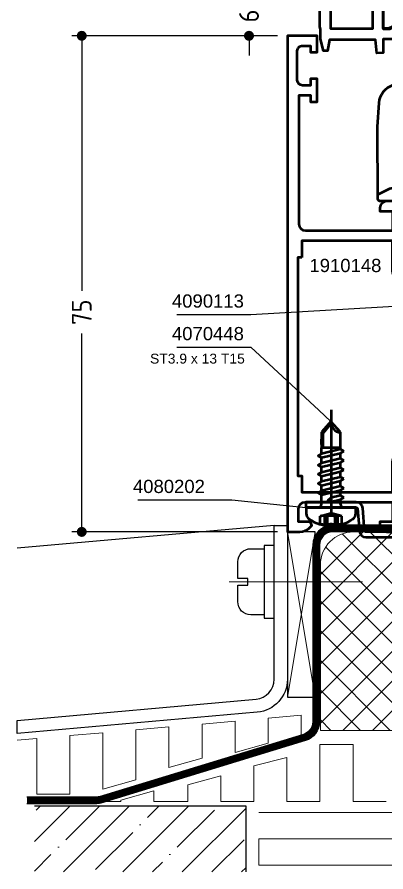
# Model space of a CAD drawing. Header units: millimetres. Extents: x 26 to 187, y 37 to 247.
# Drawn here: x 25.9 to 81.7, y 37.5 to 166.7 of the extents above; entities that cross this region are included whole.
import ezdxf
from ezdxf.enums import TextEntityAlignment as Align

# ---------------------------------------------------------------- set-up
doc = ezdxf.new("R2010")
doc.units = ezdxf.units.MM
doc.linetypes.add('CENTER', pattern=[50.800000000000004, 31.75, -6.35, 6.35, -6.35])
doc.linetypes.add('HIDDEN', pattern=[9.524999999999999, 6.35, -3.175])
for name, color, linetype, lineweight in [('AM_5', 3, 'Continuous', 25), ('AM_C', 50, 'Continuous', 50), ('AM_S', 80, 'Continuous', 50), ('Cent3', 70, 'CENTER', 18), ('Cont2', 2, 'Continuous', 25), ('Cont3', 70, 'Continuous', 18)]:
    doc.layers.add(name, color=color, linetype=linetype, lineweight=lineweight)
doc.styles.add('HBS_DIMTEXTSTYLE', font='isocp.shx')
doc.styles.add('SWISSL', font='swissl.ttf')
doc.dimstyles.new('Konstruktionsschnitt 1-1$0', dxfattribs={"dimtxt": 3, "dimasz": 1.5, "dimexe": 1.5, "dimexo": 1.5, "dimgap": 1.5, "dimtad": 0, "dimdsep": 46, "dimtxsty": 'HBS_DIMTEXTSTYLE', "dimblk": 'PUNKT', "dimcen": 0, "dimclrd": 3, "dimclre": 3, "dimclrt": 2, "dimadec": 1, "dimazin": 2, "dimtfac": 0.7, "dimtofl": 0, "dimtmove": 0, "dimatfit": 3, "dimfxl": 0, "dimtolj": 1, "dimtzin": 0, "dimarcsym": 0})

# ---------------------------------------------------------------- blocks, each defined once
blk = doc.blocks.new('PUNKT')
at = {"color": 0, "linetype": 'Continuous'}
blk.add_line((-0.5, 0), (-1, 0), dxfattribs=at)
at = {"color": 0, "linetype": 'Continuous', "const_width": 0.5}
blk.add_lwpolyline([(-0.25, 0, 1), (0.25, 0, 1)], format="xyb", close=True, dxfattribs=at)
blk = doc.blocks.new('*D25')
at = {"layer": 'AM_5', "color": 3, "lineweight": -2, "transparency": 16777216}
for p, q in [((65.25440628043899, 163.863306918075), (34.16869784046175, 163.863306918075)), ((35.66869784046175, 162.363306918075), (35.66869784046175, 125.2875709867102)), ((35.66869784046174, 90.36330812790422), (35.66869784046175, 118.8633069179982)), ((65.25440628043899, 88.86330812790422), (34.16869784046174, 88.86330812790422))]:
    blk.add_line(p, q, dxfattribs=at)
at = {"layer": 'AM_5', "color": 3, "lineweight": -2, "transparency": 16777216, "xscale": 1.5, "yscale": 1.5, "zscale": 1.5}
for p, rotation in [((35.66869784046175, 163.863306918075), 90), ((35.66869784046174, 88.86330812790422), 270)]:
    blk.add_blockref('PUNKT', p, dxfattribs=dict(at, rotation=rotation))
at = {"layer": 'AM_5', "color": 2, "transparency": 16777216, "insert": (35.66869784046172, 122.0754389523542), "char_height": 3, "attachment_point": 5, "rotation": 90, "style": 'HBS_DIMTEXTSTYLE'}
blk.add_mtext('\\A1;75', dxfattribs=at)
blk = doc.blocks.new('*D29')
at = {"layer": 'AM_5', "color": 3, "lineweight": -2, "transparency": 16777216}
for p, q in [((60.95440532947947, 171.3633071284043), (60.95440532947947, 172.8633071284043)), ((65.25440632948013, 169.8633071284043), (59.45440532947947, 169.8633071284043)), ((65.25440628043899, 163.863306918075), (59.45440532947947, 163.863306918075)), ((60.95440532947947, 162.363306918075), (60.95440532947947, 160.863306918075))]:
    blk.add_line(p, q, dxfattribs=at)
at = {"layer": 'AM_5', "color": 3, "lineweight": -2, "transparency": 16777216, "xscale": 1.5, "yscale": 1.5, "zscale": 1.5}
for p, rotation in [((60.95440532947947, 169.8633071284043), 270), ((60.95440532947947, 163.863306918075), 90)]:
    blk.add_blockref('PUNKT', p, dxfattribs=dict(at, rotation=rotation))
at = {"layer": 'AM_5', "color": 2, "transparency": 16777216, "insert": (60.95440532947944, 166.8633070232396), "char_height": 3, "attachment_point": 5, "rotation": 90, "style": 'HBS_DIMTEXTSTYLE'}
blk.add_mtext('\\A1;6', dxfattribs=at)
blk = doc.blocks.new('WS4070448')
at = {"linetype": 'CENTER', "ltscale": 0.5}
blk.add_line((-0.01593282173189436, -14.76012453123209), (0, 4.299999999999983), dxfattribs=at)
at = {"linetype": 'HIDDEN'}
for p, q in [((-0.9716666225000381, 1.333334000000065), (-0.9716666225000381, 2.718029728387165)), ((-0.5594678274428588, 1.333334000000065), (-0.5594678274428588, 2.606530783730278)), ((0.5594678274428588, 1.333334000000065), (0.5594678274428588, 2.606530783730278)), ((0.9716666224999244, 1.333334000000065), (0.9716666224999244, 2.718029728387165))]:
    blk.add_line(p, q, dxfattribs=at)
for p, q in [((-1.450000000000045, -9.000000000000085), (-1.450000000000045, -11.36375571920436)), ((-1.450000000000045, -9.000000000000085), (1.450000000000045, -9.000000000000085)), ((1.450000000000045, -11.36375571920436), (1.450000000000045, -9.000000000000085)), ((-1.450000000000045, -11.36375571920436), (0, -13.00000000000009)), ((0, -13.00000000000009), (1.450000000000045, -11.36375571920436))]:
    blk.add_line(p, q)
blk.add_lwpolyline([(3.322916666666629, 1.753759020647635, 0.3148562194916155), (-3.322916666666629, 1.753759020647635, 0.244911807885714), (-3.75, 0.9341453963980939), (-3.75, 0), (3.75, 0), (3.75, 0.9341453963980939, 0.244911807885716), (3.322916666666629, 1.753759020647635, 0.1382912330068625)], format="xyb")
for points in [[(-1.649999250000064, 2.560350930921459), (-1.649999250000064, 1.333334000000036)], [(-1.649999250000064, 1.333334000000036), (0, 0.8912180334505138)], [(1.649999249999951, 1.333334000000036), (0, 0.8912180334505138)], [(1.649999249999951, 2.560350930921459), (1.649999249999951, 1.333334000000036)]]:
    blk.add_lwpolyline(points, dxfattribs=at)
for points in [[(-1.950000000000045, -1.499999999999886), (-1.450000000000045, -1.788675134594655), (0, -1.44483752221322), (0.5, -1.067998897264147), (0, -0.8674872530235689), (-1.450000000000045, -1.211324865405004)], [(-1.950000000000045, -2.899999999999864), (-1.450000000000045, -3.188675134594632), (1.450000000000045, -2.500999909831648), (1.950000000000045, -2.212324775236766), (1.450000000000045, -1.923649640641997), (-1.450000000000045, -2.611324865404981)], [(-1.950000000000045, -4.299999999999841), (-1.450000000000045, -4.58867513459461), (1.450000000000045, -3.900999909831626), (1.950000000000045, -3.612324775236857), (1.450000000000045, -3.323649640641975), (-1.450000000000045, -4.011324865405072)], [(-1.950000000000045, -5.699999999999932), (-1.450000000000045, -5.9886751345947), (1.450000000000045, -5.300999909831717), (1.950000000000045, -5.012324775236834), (1.450000000000045, -4.723649640642066), (-1.450000000000045, -5.411324865405049)], [(-1.950000000000045, -7.099999999999909), (-1.450000000000045, -7.388675134594678), (1.450000000000045, -6.700999909831694), (1.950000000000045, -6.412324775236925), (1.450000000000045, -6.123649640642043), (-1.450000000000045, -6.81132486540514)], [(-1.950000000000045, -8.5), (-1.450000000000045, -8.788675134594769), (1.450000000000045, -8.100999909831785), (1.950000000000045, -7.812324775236902), (1.450000000000045, -7.523649640642134), (-1.450000000000045, -8.211324865405118)]]:
    blk.add_lwpolyline(points, close=True)
for points in [[(-1.450000000000045, -0.5), (-1.450000000000045, -1.211324865405004)], [(1.450000000000045, -0.5), (1.450000000000045, -1.923649640641997)], [(-1.450000000000045, -1.788675134594655), (-1.450000000000045, -2.211324865405231)], [(-1.450000000000045, -1.788675134594541), (-1.450000000000045, -2.611324865404981)], [(-1.450000000000045, -1.788675134594655), (-1.450000000000045, -2.611324865404981)], [(1.450000000000045, -2.500999909831648), (1.450000000000045, -3.323649640641975)], [(-1.450000000000045, -3.188675134594632), (-1.450000000000045, -4.011324865404958)], [(-1.450000000000045, -4.58867513459461), (-1.450000000000045, -5.411324865405049)], [(1.450000000000045, -3.900999909831626), (1.450000000000045, -4.723649640642066)], [(-1.450000000000045, -5.9886751345947), (-1.450000000000045, -6.811324865405027)], [(1.450000000000045, -5.300999909831717), (1.450000000000045, -6.123649640642043)], [(-1.450000000000045, -7.388675134594678), (-1.450000000000045, -8.211324865405118)], [(1.450000000000045, -6.700999909831694), (1.450000000000045, -7.523649640642134)], [(-1.450000000000045, -8.788675134594769), (-1.450000000000045, -9)], [(1.200000000000045, -9), (1.200000000000045, -11.24717880466551), (0.03343096820276514, -12.6455962645781)], [(1.450000000000045, -8.100999909831785), (1.450000000000045, -9)], [(-1.450000000000045, -10.18867513459475), (-1.450000000000045, -11.01132486540519)], [(1.450000000000045, -9.500999909831762), (1.450000000000045, -10.3236496406422)]]:
    blk.add_lwpolyline(points)
for centre, radius, start, end in [((-1.589423204548893, 3.837682909053569), 1.278767547148902, 267.2848457777188, 298.8872446147258), ((0, 5.492494377275193), 2.939692180009696, 250.6988425741186, 289.3011574258814), ((1.589423204548893, 3.837682909053569), 1.278767547148902, 241.1127553852742, 272.7151542222811), ((-1.310832936250108, 2.490512553338817), 1.205859026872558, 253.6642630842155, 286.3357369157981), ((1.13686837721616e-13, 11.41484705033724), 10.12822992478941, 264.4947782301542, 275.5052217698424), ((1.310832936250108, 2.490512553339386), 1.205859026873062, 253.6642630842086, 286.3357369157811)]:
    blk.add_arc(centre, radius, start, end, dxfattribs=at)
for centre, radius, start, end in [((-1.950000000000045, -0.5), 0.5, 0, 90), ((1.950000000000045, -0.5), 0.5, 90, 180), ((-1.458486273947074, -12.8318756073138), 1.46814441479989, 353.4243546898833, 89.66881296982747)]:
    blk.add_arc(centre, radius, start, end)
blk = doc.blocks.new('*U66')
at = {"const_width": 1, "flags": 128}
blk.add_lwpolyline([(0, -0.5), (-33.62202292228639, -0.5, -0.1899239553181069), (-35.3274989396366, 0.1720635803608275), (-39.10434371599848, 3.695883182692022, -0.2077164589305927), (-39.89886684638995, 5.521755312901909), (-39.90983046669274, 18.79946774223713, 0.06365032690381124), (-39.99072437377802, 19.42822025238496), (-43.7085283334288, 33.68554353317504, 0.1333608146771392), (-44.3598666211189, 34.82249368656433), (-45.70513988741851, 36.16776695286384, 0.1989123673796421), (-47.47290684038481, 36.89999999989743), (-112.5610551520452, 36.89999999989743, 0.414213562373095), (-115.0610551520452, 34.39999999989743), (-115.0610551520452, 7.709970804550629, -0.3299445113980369), (-116.8317989500234, 5.318698048921803), (-147.7338699146022, -4.10537407049322, -0.074136941197676), (-148.463126116624, -4.214101314864394), (-158.791904025783, -4.214101314864401)], format="xyb", dxfattribs=at)
for points in [[(0, 0), (-33.62202292228639, 0, -0.1899239553181087), (-34.98640373616655, 0.5376508642886648), (-38.76324851252843, 4.061470466619859, -0.2077164589305889), (-39.39886701684162, 5.522168170787765), (-39.40983063714441, 18.79988060012299, 0.06365032690380054), (-39.50690332564673, 19.55438361230038), (-43.22470728529751, 33.81170689309046, 0.133360814677136), (-44.00631323052562, 35.17604707715762), (-45.35158649682523, 36.52132034345713, 0.1989123673796455), (-47.47290684038481, 37.39999999989743), (-112.5610551520452, 37.39999999989743, 0.414213562373095), (-115.5610551520452, 34.39999999989743), (-115.5610551520452, 7.709970804550629, -0.3299445113980369), (-116.9776501904277, 5.796952600047568), (-147.8797211550066, -3.627119519367454, -0.074136941197676), (-148.463126116624, -3.714101314864394), (-158.791904025783, -3.714101314864401)], [(0, -1), (-33.62202292228639, -1, -0.1899239553181069), (-35.66859414310665, -0.1935237035670028), (-39.44543891946853, 3.330295898764192, -0.207716458930588), (-40.39886667593831, 5.521342455016047), (-40.4098302962411, 18.79905488435128, 0.06365032690377323), (-40.47454542190928, 19.30205689246954), (-44.19234938156006, 33.55938017325961, 0.1333608146771401), (-44.71342001171215, 34.46894029597105), (-46.05869327801176, 35.81421356227057, 0.1989123673796455), (-47.47290684038481, 36.39999999989743), (-112.5610551520452, 36.39999999989743, 0.414213562373095), (-114.5610551520452, 34.39999999989743), (-114.5610551520452, 7.709970804550629, -0.3299445113980369), (-116.685947709619, 4.840443497796038), (-147.5880186741978, -4.583628621618985, -0.074136941197676), (-148.463126116624, -4.714101314864394), (-158.791904025783, -4.714101314864401)]]:
    blk.add_lwpolyline(points, format="xyb")
blk = doc.blocks.new('*S403')
at = {"layer": 'AM_5', "color": 3}
for p, q in [((44.15055534115183, 93.71217923129225), (56.28633266633852, 93.71217923129225)), ((56.28633266633852, 93.71217923129225), (58.37665230258409, 93.71217923129225)), ((58.37665230258409, 93.71217923129225), (67.06750782448032, 92.81891287280533))]:
    blk.add_line(p, q, dxfattribs=at)
at = {"layer": 'AM_5', "color": 3, "linetype": 'Continuous'}
blk.add_line((67.06750782448032, 92.81891287280533), (69.55440628058207, 92.5633036612367), dxfattribs=at)
at = {"layer": 'AM_5', "color": 2, "insert": (54.28633266633852, 94.71217923129225), "char_height": 2, "attachment_point": 9, "style": 'SWISSL'}
blk.add_mtext('4080202', dxfattribs=at)
blk = doc.blocks.new('*S404')
at = {"layer": 'AM_5', "color": 3}
for p, q in [((50.03768357444373, 116.8096689769925), (58.98790018610504, 116.8096689769925)), ((58.98790018610504, 116.8096689769925), (61.24303153944896, 116.8096689769925)), ((61.24303153944896, 116.8096689769925), (71.51776960252836, 107.2648206666826))]:
    blk.add_line(p, q, dxfattribs=at)
at = {"layer": 'AM_5', "color": 3, "linetype": 'Continuous'}
blk.add_line((71.51776960252836, 107.2648206666826), (73.34939595049318, 105.5633081273691), dxfattribs=at)
at = {"layer": 'AM_5', "color": 2, "insert": (60.18296531239349, 117.8096689769925), "char_height": 2, "attachment_point": 9, "style": 'SWISSL'}
blk.add_mtext('4070448', dxfattribs=at)
blk = doc.blocks.new('*S405')
at = {"layer": 'AM_5', "color": 3}
for p, q in [((61.2191000187301, 121.7399598695111), (86.94220332619805, 123.2093574346397)), ((50.05261908021426, 121.7399598695111), (59.04220348430334, 121.7399598695111)), ((59.04220348430334, 121.7399598695111), (61.2191000187301, 121.7399598695111))]:
    blk.add_line(p, q, dxfattribs=at)
at = {"layer": 'AM_5', "color": 3, "linetype": 'Continuous'}
blk.add_line((86.94220332619805, 123.2093574346397), (89.43813439221418, 123.3519341287227), dxfattribs=at)
at = {"layer": 'AM_5', "color": 2, "insert": (60.18296531239349, 122.7399598695111), "char_height": 2, "attachment_point": 9, "style": 'SWISSL'}
blk.add_mtext('4090113', dxfattribs=at)
blk = doc.blocks.new('ZAHL rechts')
at = {"layer": 'AM_5', "color": 2, "style": 'SWISSL'}
blk.add_attdef('XXX', text='', height=1.5, dxfattribs=at).set_placement((-1.954028421162932, -2.499647748309662), align=Align.RIGHT)
blk = doc.blocks.new('WI1910146')
for points in [[(-57.49999995095884, 30.19999683845678), (-57.49999995095885, 29.54999921032937), (-59.49999995095885, 30.54999921032937), (-60.49999995095885, 30.54999921032937), (-60.49999995095885, 26.04999921032937), (-59.49999995095885, 26.04999921032937), (-57.49999995095885, 27.04999921032937), (-57.49999995095884, 24.50000021032935), (-60.49999995095933, 24.5000002102774), (-60.49999995095907, 22.40000021031871), (-61.49757813093789, 22.35084784731526), (-61.69999995095889, 24.40000021032875), (-68.64715231700407, 24.40000021032875), (-68.9384611437994, 22.74790575702935), (-69.52368121758983, 22.72235449679864), (-69.99999995095907, 24.50000021032936), (-69.99999995095907, 26.00000021032936), (-70.09999995095897, 26.37320529108622), (-70.0999999509572, 31.00000021032936), (-74.99999995095884, 31.00000021032936), (-74.99999995095953, 82.00000021032912), (-70.49999995095952, 82.00000021032912), (-70.49999995095952, 79.50000021032912), (-71.49999995095953, 79.50000021032912), (-71.49999995095952, 80.50000021032912), (-72.69999995095952, 80.50000021032912, 0.414213562373095), (-73.49999995095952, 79.70000021032912), (-73.49999995095953, 75.30000021032913, 0.414213562373095), (-72.69999995095952, 74.50000021032912), (-71.49999995095953, 74.50000021032912), (-71.49999995095953, 75.50000021032912), (-70.49999995095953, 75.50000021032912), (-70.49999995095953, 72.00000021032912), (-71.49999995095953, 72.00000021032912), (-71.49999995095953, 73.00000021032912), (-73.19999995095844, 73.00000021032912), (-73.19999995095844, 56.70000021032893, 0.4142135623730951), (-72.19999995095844, 55.70000021032893), (-71.49999995095953, 55.70000021032893), (-71.49999995095953, 56.80000021032884), (-70.49999995095953, 56.80000021032884), (-70.49999995095953, 55.50000021032911), (-57.49999995095954, 55.50000021032911), (-57.49999995095955, 52.9500012103291), (-59.49999995095955, 53.9500012103291), (-60.49999995095955, 53.9500012103291), (-60.49999995095955, 49.4500012103291), (-59.49999995095955, 49.4500012103291), (-57.49999995095955, 50.4500012103291), (-57.49999995095954, 49.80000021032912), (-58.23354674236334, 48.18619729056223, -0.3017418314852713), (-59.17195686369983, 47.60039353977618, 0.4224524972464039), (-60.20000050963412, 46.60078684015736), (-60.20000050963342, 33.39921020862782, 0.4224524972464163), (-59.17195686369898, 32.39960350900911, -0.301741831485311), (-58.23354674236238, 31.81379975822309), (-57.49999995095884, 30.19999683845678)], [(-23.5, 32.4, 0.4142135623730951), (-22.5, 33.4), (-22.5, 47.60000000000002), (-23.49999999999999, 49.8), (-23.49999999999999, 50.45000099999999), (-21.49999999999999, 49.45000099999999), (-20.49999999999999, 49.45000099999999), (-20.49999999999999, 53.95000099999999), (-21.49999999999999, 53.95000099999999), (-23.49999999999999, 52.95000099999999), (-23.49999999999999, 55.50000000000001), (-7.399999999999991, 55.50000000000001), (-7.399999999999991, 58.50000000000001), (-9.29999999999999, 58.50000000000001), (-9.29999999999999, 59.00000000000001, -0.414213562373095), (-8.29999999999999, 60.00000000000001), (-5, 60.00000000000001, -0.4142135623730953), (-4, 59.00000000000001), (-4, 58.50000000000001), (-5.899999999999977, 58.50000000000001), (-5.900000000000004, 55.5), (7.300000000000011, 55.50000000000001, 0.414213562373095), (8.300000000000011, 56.50000000000001), (8.299999999999997, 58.50000000000002), (6.5, 58.50000000000001), (6.28786796564404, 59.01213203435598), (6.689949493661231, 59.41421356237311, -0.1989123673796533), (8.104163056034281, 60.00000000000001), (10, 60.00000000000001), (9.999999999999993, -2.5, -0.414213562373095), (7.499999999999993, -5), (5.5, -5), (5.5, -3.81355337025412, -0.1531018137032125), (5.679029972103066, -3.242582080875302), (6.135444054720999, -2.586327923950797), (6.5, -2.699999999999996), (6.5, -3.5), (7.700000000000003, -3.5, 0.414213562373095), (8.5, -2.699999999999996), (8.5, 1.699999999999996, 0.414213562373095), (7.700000000000003, 2.5), (6.5, 2.500000000000007), (6.5, 1.699999999999996), (6.135444054721084, 1.586327923950684), (5.679029972103066, 2.242582080875302, -0.1531018137032125), (5.5, 2.81355337025412), (5.5, 4.800000000000004), (6.5, 4.800000000000004), (6.5, 4), (8.200000000000003, 3.999999999999993), (8.199999999999996, 24.40000000000001), (6.5, 24.4), (6.500000000000004, 23.1), (5.500000000000004, 23.1), (5.499999999999993, 24.4), (-2.956921938165308, 24.4), (-3.599999999999994, 22), (-3.600000000000001, 18.3), (-1.600000000000001, 18.3), (-1.600000000000001, 17.4), (-1.758694282637617, 16.5), (-6.841305717362387, 16.5), (-7, 17.4), (-7.000000000000007, 18.3), (-5.200000000000003, 18.3), (-5.199999999999999, 22), (-7.142857142857148, 22), (-5.904761904761907, 25.09999999999999), (-8, 25.09999999999999), (-8, 26.59999999999999), (-6, 26.59999999999999), (-6, 30.09999999999999), (-21.89999999999999, 30.09999999999999), (-21.9, 26.59999999999999), (-19.2, 26.59999999999999), (-19.2, 25.09999999999999), (-20.99999999999999, 25.1), (-21, 22), (-22.79999999999999, 22.00000000000001), (-22.8, 18.3), (-21, 18.30000000000001), (-21, 17.4), (-21.15869428263761, 16.5), (-24.6, 16.5), (-24.6, 23.2), (-23.9, 23.89999999999999), (-23.9, 24.5), (-26.5, 24.5), (-26.5, 27.04999857357836), (-24.5, 26.04999857357836), (-23.5, 26.04999857357836), (-23.5, 30.54999857357836), (-24.5, 30.54999857357836), (-26.5, 29.54999857357836), (-26.5, 30.2), (-25.76645320713583, 31.81380294430117, -0.2941076150573527), (-24.85608672967322, 32.39999999999999), (-23.5, 32.4)], [(-57.49999995095954, 52.9000012103291, 0.4142135623730976), (-56.49999995095954, 53.90000121032911), (-56.49999995095954, 54.00000121032907, -0.4142135623730978), (-54.99999995095954, 55.50000121032909), (-25.99999995095955, 55.50000121032909, -0.4142135623730951), (-24.49999995095955, 54.00000121032909), (-24.49999995095955, 53.9000012103291, 0.4142135623731013), (-23.49999995095953, 52.9000012103291), (-23.49999995095953, 52.94978526786751), (-21.49999995095953, 53.95000121032909), (-20.49999995095954, 53.9500012103291), (-20.49999995095954, 49.4500012103291), (-21.49999995095951, 49.45000121032909), (-23.49999995095953, 50.45021715279069), (-23.49999995095953, 50.5000012103291), (-57.49999995095956, 50.5000012103291), (-57.49999995095956, 50.45021715279069), (-59.49999995095957, 49.45000121032909), (-60.49999995095954, 49.4500012103291), (-60.49999995095954, 53.9500012103291), (-59.49999995095956, 53.95000121032909), (-57.49999995095956, 52.94978526786751), (-57.49999995095954, 52.9000012103291)], [(-62.10000027097062, 49.65000002637867), (-62.10000027097061, 53.90000021032875), (-73.39999995095917, 53.90000021032875), (-73.39999995095847, 32.60000021032882), (-69.99999995034311, 32.60000021032882, -0.4142135623730949), (-68.49999995095838, 31.10000021094408), (-68.49999995095838, 26.10000021032875), (-62.1000002709706, 26.1000002103292), (-62.10000027096991, 30.34999954905089, -0.1122810542623815), (-61.8983610871208, 31.23660109050979, 0.1122810542624325), (-61.80000050963341, 31.66908964731925), (-61.80000050963412, 48.33090992810994, 0.1122810542623853), (-61.89836108712146, 48.76339848491922, -0.1122810542623782), (-62.10000027097062, 49.65000002637867)], [(-20.9, 31.8), (-20.9, 47.60061088162539, 0.4070869966207566), (-18.89999999999961, 49.65000126772959), (-18.9, 53.90000000000001), (8.399999999999999, 53.90000000000001), (8.399999999999995, 26.1), (-4.300000000000001, 26.1), (-4.300000000000001, 30.8, 0.4142135623730951), (-5.300000000000001, 31.8), (-20.9, 31.8)], [(-28.1830413984363, 24.75405728065893), (-31.57231946846636, 22.5530343665236, 0.2539676464749431), (-31.79999995095885, 22.13369908255089), (-31.79999995095885, 15.7690171010132, 0.5692474199350438), (-31.22931758314185, 14.70907618833589), (-28.65444698215585, 14.60113989508625, 0.1394526305424512), (-27.96271453438338, 14.76692052911601, 0.1733815797796318), (-25.9760918885583, 17.05448568894196, -1), (-25.3239080133594, 16.8002098683641, -0.1733815797796317), (-27.61956084853504, 14.15680123923189, -0.1394526305424508), (-28.68376461433884, 13.90175410995534), (-51.06282344849384, 14.83986441967315, -0.4019954815223087), (-52.49999995095885, 16.33854824495368), (-52.49999995095885, 22.32852136051014, 0.2539676464749436), (-52.72768043345133, 22.74785664448286), (-55.81695850348139, 24.75405728065893, -0.2539676464749437), (-56.49999995095885, 26.01206313257706), (-56.49999995095885, 26.09999921032936, 0.4142135623730951), (-57.49999995095885, 27.09999921032936), (-57.49999995095885, 27.09999921032936), (-57.49999995095885, 27.09999921032936), (-57.49999995095885, 27.09999921032936), (-59.69999995095884, 26.09999921032936), (-60.49999995095885, 26.09999921032936), (-60.49999995095885, 30.49999921032936), (-59.69999995095884, 30.49999921032937), (-57.49999995095885, 29.49999921032936), (-26.49999995095884, 29.49999921032936), (-24.29999995095884, 30.49999921032937), (-23.49999995095884, 30.49999921032936), (-23.49999995095884, 26.09999921032936), (-24.29999995095884, 26.09999921032936), (-26.49999995095884, 27.09999921032936, 0.4142135623730951), (-27.49999995095884, 26.09999921032936), (-27.49999995095884, 26.01206313257706, -0.2539676464749447), (-28.1830413984363, 24.75405728065893)], [(-53.18679575641916, 23.88066392635665), (-54.77231946846635, 24.91031506415481, -0.2539676464749436), (-54.99999995095885, 25.32965034812752), (-54.99999995095885, 28.29999921032937, -0.4142135623730952), (-54.49999995095885, 28.79999921032937), (-49.49999995095885, 28.79999921032937, -0.4142135623730951), (-48.99999995095885, 28.29999921032937), (-48.99999995095885, 24.29999921032937, -0.4142135623730951), (-49.49999995095885, 23.79999921032937), (-52.91447623891165, 23.79999921032937, -0.1449930994916359), (-53.18679575641916, 23.88066392635665)], [(-48.29999995095883, 28.29999921032937, -0.4142135623730951), (-47.79999995095883, 28.79999921032937), (-42.84999995095885, 28.79999921032937, -0.4142135623730951), (-42.34999995095885, 28.29999921032937), (-42.34999995095885, 24.29999921032937, -0.4142135623730951), (-42.84999995095885, 23.79999921032937), (-47.79999995095883, 23.79999921032937, -0.4142135623730951), (-48.29999995095883, 24.29999921032937), (-48.29999995095883, 28.29999921032937)], [(-41.64999995095884, 28.29999921032937), (-41.64999995095884, 24.29999921032937, 0.4142135623730951), (-41.14999995095884, 23.79999921032937), (-36.19999995095885, 23.79999921032937, 0.4142135623730951), (-35.69999995095885, 24.29999921032937), (-35.69999995095885, 28.29999921032937, 0.4142135623730951), (-36.19999995095885, 28.79999921032937), (-41.14999995095884, 28.79999921032937, 0.4142135623730951), (-41.64999995095884, 28.29999921032937)], [(-30.81320414549853, 23.88066392635665), (-29.22768043345133, 24.91031506415481, 0.2539676464749426), (-28.99999995095884, 25.32965034812752), (-28.99999995095884, 28.29999921032937, 0.4142135623730954), (-29.49999995095884, 28.79999921032937), (-34.49999995095884, 28.79999921032937, 0.4142135623730952), (-34.99999995095884, 28.29999921032937), (-34.99999995095884, 24.29999921032937, 0.4142135623730951), (-34.49999995095884, 23.79999921032937), (-31.08552366300604, 23.79999921032937, 0.1449930994916337), (-30.81320414549853, 23.88066392635665)], [(-42.87094111680384, 15.19708272782959), (-51.02094111680384, 15.53872350373797, -0.4019954815223087), (-51.49999995095885, 16.03828477883148), (-51.49999995095885, 22.59999921032936, -0.4142135623730951), (-50.99999995095885, 23.09999921032936), (-42.84999995095885, 23.09999921032936, -0.4142135623730951), (-42.34999995095885, 22.59999921032936), (-42.34999995095885, 15.69664400292309, -0.4265381210989108), (-42.87094111680384, 15.19708272782959)], [(-41.17094111680384, 15.12582023469532), (-33.02094111680385, 14.78417945878693, 0.426538121098913), (-32.49999995095884, 15.28374073388044), (-32.49999995095884, 22.59999921032936, 0.4142135623730951), (-32.99999995095884, 23.09999921032936), (-41.14999995095884, 23.09999921032936, 0.4142135623730951), (-41.64999995095884, 22.59999921032936), (-41.64999995095885, 15.62538150978883, 0.4019954815223107), (-41.17094111680384, 15.12582023469532)]]:
    blk.add_lwpolyline(points, format="xyb", close=True)
for points in [[(-54.99999995095954, 54.8000012103291), (-48.29999995095955, 54.8000012103291), (-48.29999995095955, 51.20000121032909), (-54.99999995095954, 51.2000012103291), (-54.99999995095954, 54.8000012103291)], [(-47.59999995095954, 54.8000012103291), (-40.84999995095954, 54.80000121032909), (-40.84999995095954, 51.20000121032909), (-47.59999995095954, 51.20000121032909), (-47.59999995095954, 54.8000012103291)], [(-40.14999995095954, 54.8000012103291), (-33.39999995095954, 54.8000012103291), (-33.39999995095954, 51.20000121032909), (-40.14999995095954, 51.2000012103291), (-40.14999995095954, 54.8000012103291)], [(-32.69999995095954, 54.8000012103291), (-25.99999995095954, 54.8000012103291), (-25.99999995095954, 51.20000121032909), (-32.69999995095954, 51.2000012103291), (-32.69999995095954, 54.8000012103291)]]:
    blk.add_lwpolyline(points, close=True)
blk = doc.blocks.new('WI1910148')
for points in [[(20.49999999999999, 39.79999999999998), (20.49999999999998, 40.49999999999998), (18.29999999999999, 39.49999999999997), (17.49999999999998, 39.49999999999997), (17.49999999999999, 43.89999999999998), (18.29999999999999, 43.89999999999998), (20.49999999999999, 42.89999999999998), (20.49999999999999, 45.49999899999997), (17.49999999999999, 45.49999999999983), (17.27926256615403, 48.80000000000002), (18.5856296013484, 48.80000000000001), (18.14886532022895, 50.00000000000001), (15, 50, 0.4142135623730951), (14, 49), (14, 48.5), (15.9, 48.5), (15.9, 45.5), (2.799999999999997, 45.5, -0.4142135623730951), (1.799999999999997, 46.5), (1.799999999999983, 66), (3.500000000000014, 66), (3.5, 65), (4.5, 65), (4.5, 68.5), (3.499999999999986, 68.5), (3.5, 67.5), (2.300000000000008, 67.5, -0.4142135623730964), (1.5, 68.30000000000001), (1.5, 72.7, -0.4142135623730963), (2.299999999999994, 73.5), (3.5, 73.5), (3.5, 72.5), (4.5, 72.5), (4.5, 75), (9.184850993605092e-17, 75), (-9.184850993605146e-17, 1.224646799147353e-16), (1.895836943965691, -2.220446049250313e-16, 0.1989123673796397), (3.310050506338675, 0.5857864376267999), (3.71213203435595, 0.9878679656440176), (3.499999999999999, 1.5), (1.699999999999988, 1.5), (1.699999999999988, 3.5, -0.414213562373095), (2.699999999999989, 4.5), (15.90000000000001, 4.5), (15.89999999999997, 1.5), (14, 1.5), (14, 1, 0.4142135623730951), (15, 0), (18.14886532022897, -6.898236322439022e-15), (18.58562960134843, 1.199999999999989), (17.27926256615406, 1.199999999999982), (17.50000000000001, 4.500000000000171), (20.50000000000001, 4.500001000000027), (20.50000000000001, 7.100000000000024), (18.30000000000001, 6.100000000000023), (17.50000000000001, 6.100000000000023), (17.5, 10.50000000000003), (18.30000000000001, 10.50000000000003), (20.5, 9.500000000000021), (20.50000000000001, 10.19999999999999), (19.76645320713582, 11.81380294430119, 0.2941076150573523), (18.85608672967322, 12.4), (18.7, 12.4, -0.4142135623730951), (17.7, 13.4), (17.7, 36.59999999999999, -0.4142135623730951), (18.7, 37.59999999999999), (18.85608672967322, 37.59999999999999, 0.2941076150573537), (19.76645320713582, 38.18619705569881), (20.49999999999999, 39.79999999999998)], [(54.5, 42.89999999999998), (54.5, 42.9497840575384), (56.5, 43.94999999999998), (57.49999999999999, 43.94999999999999), (57.49999999999999, 39.44999999999999), (56.50000000000001, 39.44999999999998), (54.5, 40.45021594246158), (54.5, 40.49999999999999), (20.49999999999998, 40.49999999999999), (20.49999999999998, 40.45021594246158), (18.49999999999996, 39.44999999999998), (17.49999999999999, 39.44999999999999), (17.49999999999999, 43.94999999999999), (18.49999999999998, 43.94999999999998), (20.49999999999998, 42.9497840575384), (20.49999999999998, 42.89999999999999, 0.4142135623730951), (21.49999999999998, 43.89999999999999), (21.49999999999998, 43.99999999999999, -0.4142135623730951), (22.99999999999998, 45.49999999999999), (26.19999999999997, 45.49999999999999, 0.4142135623730954), (26.99999999999997, 46.29999999999999), (26.99999999999997, 48.49999999999999, 0.4142135623730945), (26.79999999999997, 48.69999999999998), (25.69999999999997, 48.69999999999998, -0.4142135623730944), (25.49999999999997, 48.89999999999998), (25.49999999999997, 48.99999999999999, -0.4142135623730933), (26.29999999999997, 49.79999999999998), (27.49999999999997, 49.79999999999998, -0.414213562373094), (27.99999999999997, 49.29999999999998), (27.99999999999997, 46.29999999999999, 0.4142135623730955), (28.79999999999997, 45.49999999999999), (46.19999999999996, 45.49999999999999, 0.4142135623730954), (46.99999999999996, 46.29999999999999), (46.99999999999997, 49.29999999999998, -0.4142135623730945), (47.49999999999997, 49.79999999999998), (48.69999999999996, 49.79999999999998, -0.4142135623730963), (49.49999999999996, 48.99999999999999), (49.49999999999997, 48.89999999999999, -0.4142135623731066), (49.29999999999997, 48.69999999999998), (48.19999999999996, 48.69999999999998, 0.4142135623730938), (47.99999999999996, 48.49999999999999), (47.99999999999997, 46.29999999999998, 0.414213562373095), (48.79999999999997, 45.49999999999999), (51.99999999999996, 45.49999999999999, -0.4142135623730951), (53.49999999999996, 43.99999999999999), (53.49999999999996, 43.89999999999999, 0.4142135623730951), (54.5, 42.89999999999998)], [(54.49999999999999, 39.79999999999998), (54.49999999999999, 40.49999999999998), (56.69999999999998, 39.49999999999997), (57.49999999999999, 39.49999999999997), (57.49999999999999, 43.89999999999998), (56.69999999999998, 43.89999999999998), (54.49999999999999, 42.89999999999998), (54.49999999999999, 45.49999899999997), (57.49999999999999, 45.49999999999983), (57.72073743384594, 48.80000000000002), (56.41437039865157, 48.80000000000001), (56.85113467977102, 50.00000000000001), (59.99999999999997, 50, -0.4142135623730949), (60.99999999999997, 49), (60.99999999999997, 48.5), (59.09999999999999, 48.5), (59.09999999999996, 45.5), (72.29999999999998, 45.5, 0.4142135623730951), (73.29999999999998, 46.5), (73.29999999999998, 48.5), (71.49999999999997, 48.5), (71.28786796564403, 49.01213203435599), (71.6899494936613, 49.4142135623732, -0.1989123673796395), (73.10416305603428, 50), (74.99999999999997, 50), (74.99999999999997, 0), (73.10416305603428, 0, -0.1989123673796384), (71.6899494936613, 0.585786437626794), (71.28786796564403, 0.9878679656440141), (71.49999999999997, 1.5), (73.29999999999998, 1.5), (73.29999999999998, 3.5, 0.4142135623730951), (72.29999999999998, 4.5), (59.09999999999996, 4.5), (59.09999999999999, 1.5), (60.99999999999997, 1.5), (60.99999999999997, 1, -0.4142135623730953), (59.99999999999997, 0), (56.85113467977101, -7.105427357601002e-15), (56.41437039865156, 1.199999999999989), (57.72073743384593, 1.199999999999982), (57.49999999999998, 4.500000000000171), (54.49999999999998, 4.500001000000026), (54.49999999999998, 7.100000000000023), (56.69999999999997, 6.100000000000023), (57.49999999999998, 6.100000000000023), (57.49999999999999, 10.50000000000003), (56.69999999999997, 10.50000000000003), (54.49999999999999, 9.500000000000021), (54.49999999999999, 10.20000000000002), (55.23354679286415, 11.81380294430118, -0.2941076150573527), (56.14391327032675, 12.4), (56.29999999999997, 12.4, 0.4142135623730951), (57.29999999999997, 13.4), (57.29999999999997, 36.59999999999999, 0.4142135623730951), (56.29999999999997, 37.59999999999999), (56.14391327032675, 37.59999999999999, -0.2941076150573532), (55.23354679286415, 38.18619705569881), (54.49999999999999, 39.79999999999998)], [(2.199999999999999, 41.5), (1.599999999999999, 41.5), (1.599999999999999, 8.5), (2.200000000000003, 8.5), (2.200000000000002, 6), (15.9, 5.999999999999999), (15.9, 10.35000000000002, -0.1122811000652539), (16.10163934426229, 11.23660187588394, 0.1122811000652542), (16.2, 11.66909059582731), (16.2, 38.33090940417269, 0.112281100065254), (16.10163934426229, 38.76339812411607, -0.1122811000652529), (15.9, 39.64999999999998), (15.9, 44), (2.200000000000003, 44), (2.199999999999999, 41.5)], [(22.99999999999996, 41.69999999999998), (22.99999999999996, 44.29999999999998, -0.4142135623730951), (23.49999999999996, 44.79999999999998), (29.19999999999996, 44.79999999999998, -0.4142135623730945), (29.69999999999996, 44.29999999999999), (29.69999999999997, 41.69999999999998, -0.4142135623730955), (29.19999999999997, 41.19999999999998), (23.49999999999996, 41.19999999999998, -0.4142135623730951), (22.99999999999996, 41.69999999999998)], [(30.39999999999996, 41.69999999999998), (30.39999999999997, 44.29999999999999, -0.4142135623730945), (30.89999999999997, 44.79999999999998), (36.64999999999996, 44.79999999999998, -0.4142135623730945), (37.14999999999996, 44.29999999999999), (37.14999999999997, 41.69999999999998, -0.4142135623730955), (36.64999999999997, 41.19999999999998), (30.89999999999996, 41.19999999999998, -0.4142135623730955), (30.39999999999996, 41.69999999999998)], [(44.59999999999997, 41.69999999999998, -0.4142135623730945), (44.09999999999997, 41.19999999999998), (38.34999999999997, 41.19999999999998, -0.4142135623730946), (37.84999999999997, 41.69999999999998), (37.84999999999997, 44.29999999999998, -0.4142135623730955), (38.34999999999997, 44.79999999999998), (44.09999999999997, 44.79999999999998, -0.4142135623730951), (44.59999999999997, 44.29999999999998), (44.59999999999997, 41.69999999999998)], [(45.29999999999997, 41.69999999999998), (45.29999999999997, 44.29999999999998, -0.4142135623730958), (45.79999999999997, 44.79999999999998), (51.49999999999997, 44.79999999999998, -0.4142135623730951), (51.99999999999997, 44.29999999999998), (51.99999999999997, 41.69999999999998, -0.414213562373095), (51.49999999999997, 41.19999999999998), (45.79999999999997, 41.19999999999998, -0.4142135623730951), (45.29999999999997, 41.69999999999998)], [(72.79999999999997, 41.5), (73.39999999999998, 41.5), (73.39999999999998, 8.5), (72.79999999999997, 8.5), (72.79999999999997, 6), (59.09999999999997, 6), (59.09999999999997, 10.35000000000002, 0.1122811000652542), (58.89836065573768, 11.23660187588393, -0.1122811000652535), (58.79999999999998, 11.6690905958273), (58.79999999999997, 38.33090940417269, -0.1122811000652536), (58.89836065573768, 38.76339812411607, 0.1122811000652541), (59.09999999999997, 39.65), (59.09999999999997, 44), (72.79999999999997, 44), (72.79999999999997, 41.5)], [(54.5, 7.100000000000002), (54.5, 7.050215942461587), (56.5, 6.050000000000006), (57.49999999999999, 6.050000000000002), (57.49999999999999, 10.55), (56.50000000000001, 10.55000000000001), (54.5, 9.549784057538414), (54.5, 9.500000000000004), (20.49999999999998, 9.500000000000007), (20.49999999999998, 9.549784057538417), (18.49999999999996, 10.55000000000001), (17.49999999999999, 10.55000000000001), (17.49999999999999, 6.050000000000007), (18.49999999999998, 6.050000000000011), (20.49999999999998, 7.050215942461591), (20.49999999999998, 7.100000000000001, -0.4142135623730951), (21.49999999999998, 6.100000000000001), (21.49999999999998, 6.000000000000007, 0.4142135623730951), (22.99999999999998, 4.500000000000006), (26.19999999999997, 4.500000000000004, -0.4142135623730954), (26.99999999999997, 3.700000000000005), (26.99999999999997, 1.50000000000001, -0.4142135623730945), (26.79999999999997, 1.30000000000001), (25.69999999999997, 1.300000000000008, 0.4142135623730944), (25.49999999999997, 1.100000000000008), (25.49999999999997, 0.9999999999999991, 0.4142135623730933), (26.29999999999997, 0.2000000000000046), (27.49999999999997, 0.2000000000000082, 0.414213562373094), (27.99999999999996, 0.7000000000000082), (27.99999999999997, 3.700000000000005, -0.4142135623730955), (28.79999999999997, 4.500000000000005), (46.19999999999996, 4.500000000000002, -0.4142135623730954), (46.99999999999996, 3.700000000000002), (46.99999999999997, 0.7000000000000055, 0.4142135623730945), (47.49999999999997, 0.2000000000000064), (48.69999999999996, 0.2000000000000028, 0.4142135623730963), (49.49999999999996, 1.000000000000004), (49.49999999999997, 1.099999999999998, 0.4142135623731066), (49.29999999999997, 1.300000000000006), (48.19999999999996, 1.300000000000008, -0.4142135623730938), (47.99999999999996, 1.500000000000007), (47.99999999999997, 3.700000000000003, -0.414213562373095), (48.79999999999997, 4.500000000000002), (51.99999999999996, 4.500000000000003, 0.4142135623730951), (53.49999999999996, 6.000000000000003), (53.49999999999996, 6.099999999999997, -0.4142135623730951), (54.5, 7.100000000000002)], [(22.99999999999996, 8.30000000000001), (22.99999999999996, 5.700000000000006, 0.4142135623730951), (23.49999999999996, 5.200000000000006), (29.19999999999996, 5.200000000000005, 0.4142135623730945), (29.69999999999996, 5.700000000000005), (29.69999999999997, 8.300000000000008, 0.4142135623730955), (29.19999999999997, 8.800000000000008), (23.49999999999996, 8.80000000000001, 0.4142135623730951), (22.99999999999996, 8.30000000000001)], [(30.39999999999996, 8.300000000000008), (30.39999999999997, 5.700000000000004, 0.4142135623730945), (30.89999999999997, 5.200000000000005), (36.64999999999996, 5.200000000000005, 0.4142135623730945), (37.14999999999996, 5.700000000000003), (37.14999999999997, 8.300000000000008, 0.4142135623730955), (36.64999999999997, 8.800000000000008), (30.89999999999996, 8.800000000000008, 0.4142135623730955), (30.39999999999996, 8.300000000000008)], [(44.59999999999997, 8.300000000000008, 0.4142135623730945), (44.09999999999997, 8.800000000000006), (38.34999999999997, 8.800000000000008, 0.4142135623730946), (37.84999999999997, 8.300000000000008), (37.84999999999997, 5.700000000000005, 0.4142135623730955), (38.34999999999997, 5.200000000000004), (44.09999999999997, 5.200000000000003, 0.4142135623730951), (44.59999999999997, 5.700000000000003), (44.59999999999997, 8.300000000000008)], [(45.29999999999997, 8.300000000000006), (45.29999999999997, 5.700000000000005, 0.4142135623730958), (45.79999999999997, 5.200000000000003), (51.49999999999997, 5.200000000000003, 0.4142135623730951), (51.99999999999997, 5.700000000000002), (51.99999999999997, 8.300000000000006, 0.414213562373095), (51.49999999999997, 8.800000000000006), (45.79999999999997, 8.800000000000006, 0.4142135623730951), (45.29999999999997, 8.300000000000006)]]:
    blk.add_lwpolyline(points, format="xyb", close=True)
blk = doc.blocks.new('WI4080202')
blk.add_lwpolyline([(-48.31596340037879, -0.1825710845161694), (-48.61382596194296, -3.587155742230798, -0.3888787318529878), (-49.61002066003471, -4.499999999483137), (-57.19999999985691, -4.499999999483137), (-57.19999999985691, -3.699999999482955), (-49.6100206600347, -3.699999999483137, 0.388878731852982), (-49.41078172041635, -3.517431148032671), (-49.11291915885215, -0.1128464903182987, -0.3888787318529851), (-48.11672446076041, 0.7999977669340274), (-28.48325693036753, 0.7999977669340268, -0.3888787318529744), (-27.48706223227579, -0.1128464903182645), (-27.21544610936719, -3.217432981435559, 0.3888787318529892), (-27.01620716974884, -3.400001832886031), (-19.88378352567152, -3.400001832886031, 0.3888787318529688), (-19.68454458605318, -3.217432981435571), (-19.41292846314469, -0.1128464903181837, -0.3888787318529531), (-18.41673376505295, 0.7999977669340268), (0.8000000001437686, 0.7999977669340269, -0.4142135623730951), (1.800000000143768, -0.2000022330659731), (1.800000000143768, -1.500002233066155, -0.4142135623730951), (0.8000000001437684, -2.500002233066155), (-0.6999999998562316, -2.500002233066155), (-0.6999999998562316, -1.700002233065973), (0.8000000001437684, -1.70000223306603, 0.4142135623730829), (1.000000000143643, -1.500002233066164), (1.000000000143643, -0.2000022330659732, 0.4142135623730921), (0.8000000001437703, -2.233066098228376e-06), (-18.41673376505295, -2.233065973245019e-06, 0.3888787318529934), (-18.6159727046713, -0.1825710845164408), (-18.88758882757979, -3.287157575633712, -0.3888787318529837), (-19.88378352567154, -4.200001832886031), (-27.01620716974884, -4.200001832886031, -0.3888787318529745), (-28.01240186784058, -3.287157575633739), (-28.28401799074918, -0.1825710845164305, 0.388878731852965), (-28.48325693036752, -2.233065973245019e-06), (-48.11672446076045, -2.233065973245019e-06, 0.3888787318530236), (-48.31596340037879, -0.1825710845161694)], format="xyb", close=True)
blk = doc.blocks.new('WI4910016')
for points in [[(-1.136679116953374, 14.87899076634293, -0.3152987888789829), (1.005654725035164, 17.57232385558541), (6.472780741215459, 19.19181449839914, -0.5013114133714209), (7.500000000002899, 18.42476077900519), (7.500000000002899, 13.47267861439426, 0.4040262258351564), (12.32550251649039, 8.47572447929878), (17.48166915373854, 8.29566717269839, 0.3989595459737191), (18.51276334853277, 9.20790225696982), (18.70418583209785, 11.39587125604291, -0.9163311740174216), (20.89581416790064, 11.39587125604293), (21.10123195807107, 9.04793517047759, 0.3788661086953132), (22.0625271594603, 8.135700086206146), (28.79465184130261, 7.900609112001835, 0.3989595459737204), (29.82574603609686, 8.812844196273279), (30.00475662738592, 10.8589446174555, -0.9163311740174271), (32.49524337261529, 10.8589446174555), (32.82215590554856, 7.122317267599943, 0.06116262015048707), (32.87283202804099, 6.883904855890439), (34.08202303965894, 3.372159166761726, 0.3201025236977664), (38.8096159175975, -6.095249460713603e-08), (40.50000000001205, -6.097906890545346e-08, -0.4142135623696955), (41.50000000000004, -1.000000060978671), (41.50000000000004, -1.400000060993541, 0.4142135623730326), (41.69999999999987, -1.600000060993416), (42.20000000000033, -1.60000006099353, -0.4142135623730291), (42.50000000000004, -1.900000060993314), (42.50000000000004, -2.496547761569687, -0.1006947051834363), (42.42050485345248, -2.887278890058962), (42.20680203118431, -3.390731189482668, -0.3009658391327203), (41.28629717773188, -4.000000060993397), (39.06079623951524, -4.000000060993475, -0.08392022209592413), (38.73212512096381, -3.944444498655198, 0.08392022209591653), (36.10275617255266, -3.499999999949015), (34.59999916764906, -3.499999999949015, -0.8142009468140794), (34.28240969947741, -1.965740556900137), (34.94566077720563, -1.763759108269909, 0.5661346104494733), (35.15355255824232, -0.9318933767304785), (34.56810579088935, -0.3464466093774874, 0.1989123673355407), (34.21455240038095, -0.1999999999707569), (25.99999839040841, -0.1999999985761818, 0.414213562422819), (23.99999839006909, -2.199999998575954), (23.99999839006909, -3.299999999846879, -0.414213562373095), (23.49999839006909, -3.799999999846879), (21.49999839006908, -3.799999999846879, -0.414213562373095), (20.99999839006908, -3.299999999846879), (20.99999839006908, -2.199999990925065, 0.4142135627586798), (18.99999838743604, -0.199999990924951), (13.00000000000267, -0.1999999985604575, -0.3467168432097908), (11.5193212987754, -0.07859709538502102, -0.09555894161946074), (11.45228733410381, 0.01315761182065955, 0.8009079483631292), (10.50000000000267, -0.1999999998467885), (10.50000000000267, -1.187164445723198, 0.3152987888789802), (10.63159597133755, -1.37510296988038), (11.16840402866532, -1.570485124261957, -0.4778012949049088), (11.26932390947671, -1.864863366943702), (10.59245638722427, -2.947152872550202, -0.2446984432288889), (8.954152298647557, -3.799999999846879), (5.045847701351221, -3.799999999846879, -0.2446984432290575), (3.407543612773225, -2.94715287254888), (2.730676090508837, -1.864863366549557), (2.730676090508837, -1.864863366549557, -0.4778012948621044), (2.831595971335048, -1.570485123891416), (3.368404028667811, -1.375102969508028, 0.3152987888789829), (3.500000000002672, -1.187164445350845), (3.500000000002672, 1.530011672912224e-10, 0.8241582288019689), (2.536487594558537, 0.1875000001530722, -0.3056146845807305), (2.258380151292485, 1.530722215647984e-10), (-0.9999999999998082, 1.530722215647984e-10, -0.4142135623730949), (-1.299999999999812, 0.3000000001530694), (-1.360367047554938, 11.22117894981868)], [(13.19999999999887, 2.900000003504303), (13.19999999999887, 5.322344305234658, -0.4244748162096047), (13.82093969802037, 5.921978801446119), (17.0209396980204, 5.810232339072517, -0.404026225835162), (17.5999999999989, 5.210597842861052), (17.59999999999887, 2.900000003010391, -0.4142135624182964), (16.99999999990628, 2.300000003010421), (13.79999999990631, 2.300000003504223, -0.4142135623278975)], [(20.09999999999887, 2.900000002917793), (20.09999999999887, 5.0813909957416, -0.4244748162096047), (20.72093969802036, 5.681025491953054), (23.92093969802035, 5.569279029579466, -0.4040262258351568), (24.49999999999885, 4.969644533368008), (24.49999999999885, 2.900000002917793, -0.4142135623730945), (23.89999999999885, 2.300000002917827), (20.69999999999884, 2.300000002917827, -0.4142135623730943)], [(30.96597636595946, 2.300000002917827), (27.59999999999884, 2.300000002917884, -0.4142135623730948), (26.99999999999885, 2.900000002917906), (26.99999999999885, 4.840437686248542, -0.4244748162096047), (27.62093969802034, 5.44007218246), (30.35160379864367, 5.344715290842743, -0.3105082534628316), (30.89797524598175, 4.940421687305577), (31.53328751131906, 3.09534089559212, -0.5150338432752337)], [(4.801902650953082, -2.25642212862607), (4.801902650953082, -2.256422128626067, 0.5077700474453308), (5.409756097559978, -2.787804878048689, -0.1809815950920264), (8.59024390243809, -2.787804878048686, 0.5077700477033164), (9.198097349044986, -2.25642212862607), (8.988124556582818, 0.1435778713740241, 0.3888787318529895), (8.490027207536798, 0.6000000000001933), (5.509972792460815, 0.6000000000001933, 0.3888787318529902), (5.011875443416159, 0.1435778713740206)]]:
    blk.add_lwpolyline(points, format="xyb", close=True)
blk.add_lwpolyline([(-1.29999999999982, 1.000000000152902), (0.4888543820223532, 1.894427191027262, -0.1164338214503584), (0.9360679774676157, 2), (10.61183650964588, 2, -0.08748866352592408), (10.78284658130871, 1.969846310392953), (12.54202014332578, 1.32955949691069, -0.3152987888789834), (13.20000000000011, 0.3898668761247883), (13.19999999999914, -0.1999999985604539)], format="xyb")

msp = doc.modelspace()

# ---------------------------------------------------------------- hatches: boundary and pattern name
at = {"layer": 'Cent3'}
h = msp.add_hatch(dxfattribs=at)
h.set_pattern_fill('ANSI35', color=256, style=0)
h.set_pattern_definition([(45, (-203.595593719561, -55.34647249553853), (-4.490128060534576, 4.490128060534577), []), (45, (-199.105463719561, -55.34647249553853), (-4.490128060534576, 4.490128060534577), [7.9375, -1.5875, 0, -1.5875])])
h.paths.add_polyline_path([(60.45440628028004, 47.46330812782068), (28.52669884620857, 47.46330812782068), (28.52669884620857, 37.46330812782068), (60.45440628028004, 37.46330812782068)])
at = {"layer": 'Cont3'}
h = msp.add_hatch(dxfattribs=at)
h.set_pattern_fill('ANSI37', color=256, angle=180, style=0)
h.set_pattern_definition([(225, (386.2955845419995, 203.8730887513103), (2.245064030267288, -2.245064030267289), []), (315, (386.2955845419995, 203.8730887513103), (2.245064030267289, 2.245064030267288), [])])
h.paths.add_polyline_path([(76.74558454199942, 88.86330812788593, 0.4142135623730955), (71.74558454199942, 83.86330812788593), (71.74558454199942, 58.86330812788592), (111.754406280439, 58.86330812788592), (111.754406280439, 88.86330812788592)])

# ---------------------------------------------------------------- linework, layer by layer
at = {"layer": 'Cent3'}
msp.add_lwpolyline([(57.96322801875365, 81.31930812782056), (78.11322801875363, 81.31930812782056)], dxfattribs=at)
at = {"layer": 'Cont2'}
for points in [[(64.75440628043899, 89.81930812782045), (25.89276840804658, 86.41935536793645)], [(28.52669884620857, 47.46330812782068), (60.45440628028004, 47.46330812782068), (60.45440628028004, 37.46330812782068)]]:
    msp.add_lwpolyline(points, dxfattribs=at)
msp.add_lwpolyline([(25.89276840804658, 60.37299314956735), (62.01587350868195, 63.59499857622754, 0.3888787318529897), (64.75440628043899, 66.58358267050278), (64.75440628043899, 89.81930812782045), (66.75440628043899, 89.81930812782045), (66.75440628043899, 66.58358267050278, -0.3888787318529897), (62.19018499417726, 61.60260918004403), (25.89276840804658, 58.36529772587662)], format="xyb", close=True, dxfattribs=at)
for points in [[(66.75440628043899, 88.86330812790422), (66.75440628043899, 63.86330812790422), (70.94558454199935, 63.86602245535826), (70.94558454199935, 88.8660224553582)], [(64.75440628043899, 86.81930812782068), (63.25440628043899, 86.81930812782068), (63.25440628043899, 75.81930812782059), (64.75440628043899, 75.81930812782059)]]:
    msp.add_lwpolyline(points, close=True, dxfattribs=at)
msp.add_lwpolyline([(63.25440628043899, 76.31930812782059), (61.25440628043899, 76.31930812782059, -0.4142135623730955), (59.25440628043899, 78.31930812782059), (59.25440628043899, 80.81930812782056), (60.75440628043899, 80.81930812782056), (60.75440628043899, 81.81930812782056), (59.25440628043899, 81.81930812782056), (59.25440628043899, 84.31930812782068, -0.4142135623730951), (61.25440628043899, 86.31930812782068), (63.25440628043899, 86.31930812782068)], format="xyb", dxfattribs=at)
at = {"layer": 'Cont3'}
for p, q in [((70.94558454199935, 88.8660224553582), (66.75440628043899, 63.86330812790422)), ((70.94558454199935, 63.86602245535826), (66.75440628043899, 88.86330812790422))]:
    msp.add_line(p, q, dxfattribs=at)
msp.add_lwpolyline([(111.754406280439, 88.86330812788592), (76.74558454199942, 88.86330812788593, 0.414213562373095), (71.74558454199942, 83.86330812788593), (71.74558454199942, 58.86330812788592), (111.754406280439, 58.86330812788592)], format="xyb", close=True, dxfattribs=at)
for points in [[(68.85181385418585, 58.20906717489183), (68.8487178391637, 61.13435877625963), (63.8487178391637, 60.69691545862995), (63.85469981359032, 56.90210363150888), (58.8558499240244, 55.52067152346686), (58.8487178391637, 60.25947214100037), (53.8487178391637, 59.82202882337069), (53.85554390476048, 54.63898266047173), (48.85523189192159, 53.25729274064756), (48.8487178391637, 59.38458550574111), (43.8487178391637, 58.94714218811143), (43.85514412064688, 51.37564236066137), (38.85767688555566, 49.99445405190826), (38.8487178391637, 58.50969887048186), (33.8487178391637, 58.07225555285223), (33.85767688555566, 49.19445405190825), (28.85767688555566, 49.19445405190825), (28.85767688555566, 57.6348122352226), (25.89276840804658, 57.37541635504863)], [(38.28392361199198, 48.11203481835739), (41.58392361199205, 48.11203481835739), (41.58392361199205, 48.33039991481505), (46.58392361199205, 49.71203481835738), (46.58392361199205, 48.11203481835739), (51.68392361199196, 48.11203481835739), (51.68392361199196, 50.61130241997054), (56.68392361199196, 51.99293732351285), (56.68392361199196, 48.11203481835739), (61.68392361199196, 48.11203481835739), (61.68392361199196, 53.51203481835739), (66.6839236119919, 54.75620713059746), (66.68392361199196, 48.11203481835739), (71.68392361199196, 48.11203481835739), (71.68392361199196, 56.71203481835741), (76.68392361199196, 56.71203481835741), (76.68392361199196, 48.11203481835739), (81.68392361199196, 48.11203481835739)], [(62.45440628035507, 46.46330812751305), (139.4544062805915, 46.46330812751305), (139.4544062805915, 42.46330812751305), (62.45440628035507, 42.46330812751305), (62.45440628035507, 38.46330812751305), (139.4544062805915, 38.46330812751305)]]:
    msp.add_lwpolyline(points, dxfattribs=at)

# ---------------------------------------------------------------- block references
at = {"layer": 'AM_5'}
for name in ['*S405', '*S404', '*S403']:
    msp.add_blockref(name, (0, 0), dxfattribs=at)
msp.add_blockref('ZAHL rechts', (62.27378491388407, 116.8096689769925), dxfattribs=at).add_auto_attribs({'XXX': 'ST3.9 x 13 T15'})
at = {"layer": 'AM_C'}
msp.add_blockref('WI4910016', (81.75440628043899, 138.8633081279042), dxfattribs=at)
at = {"layer": 'AM_C', "rotation": 180}
msp.add_blockref('WS4070448', (73.34939595049318, 92.56330812736897), dxfattribs=at)
at = {"layer": 'AM_C', "xscale": -1, "rotation": 180}
msp.add_blockref('WI4080202', (126.754406280439, 88.86330366175372), dxfattribs=at)
at = {"layer": 'AM_S'}
for name, p in [('WI1910146', (141.754406280439, 138.8633081279042)), ('WI1910148', (66.75440628043899, 88.86330812790422))]:
    msp.add_blockref(name, p, dxfattribs=at)
at = {"layer": 'Cont2'}
msp.add_blockref('*U66', (186.1645535428475, 52.46330812798848), dxfattribs=at)

# ---------------------------------------------------------------- texts
at = {"layer": 'AM_5', "color": 2, "insert": (80.96905554535687, 128.1135063099668), "char_height": 2, "attachment_point": 9, "style": 'SWISSL'}
msp.add_mtext('1910148', dxfattribs=at)

# ---------------------------------------------------------------- dimensions: what is measured, and where the dimension line sits
at = {"layer": 'AM_5'}
for base, p1, picture, middle in [((60.95440532947947, 163.863306918075), (66.75440632948013, 169.8633071284043), '*D29', (60.95440532947944, 166.8633070232396)), ((35.66869784046175, 163.863306918075), (66.75440628043899, 88.86330812790422), '*D25', (35.66869784046172, 122.0754389523542))]:
    dim = msp.add_linear_dim(base=base, p1=p1, p2=(66.75440628043899, 163.863306918075), angle=90, dimstyle='Konstruktionsschnitt 1-1$0', override={"dimscale": 1}, dxfattribs=at)
    dim.commit()
    dim.dimension.update_dxf_attribs({"geometry": picture, "text_midpoint": middle, "dimtype": 160})

doc.saveas('drawing.dxf')
